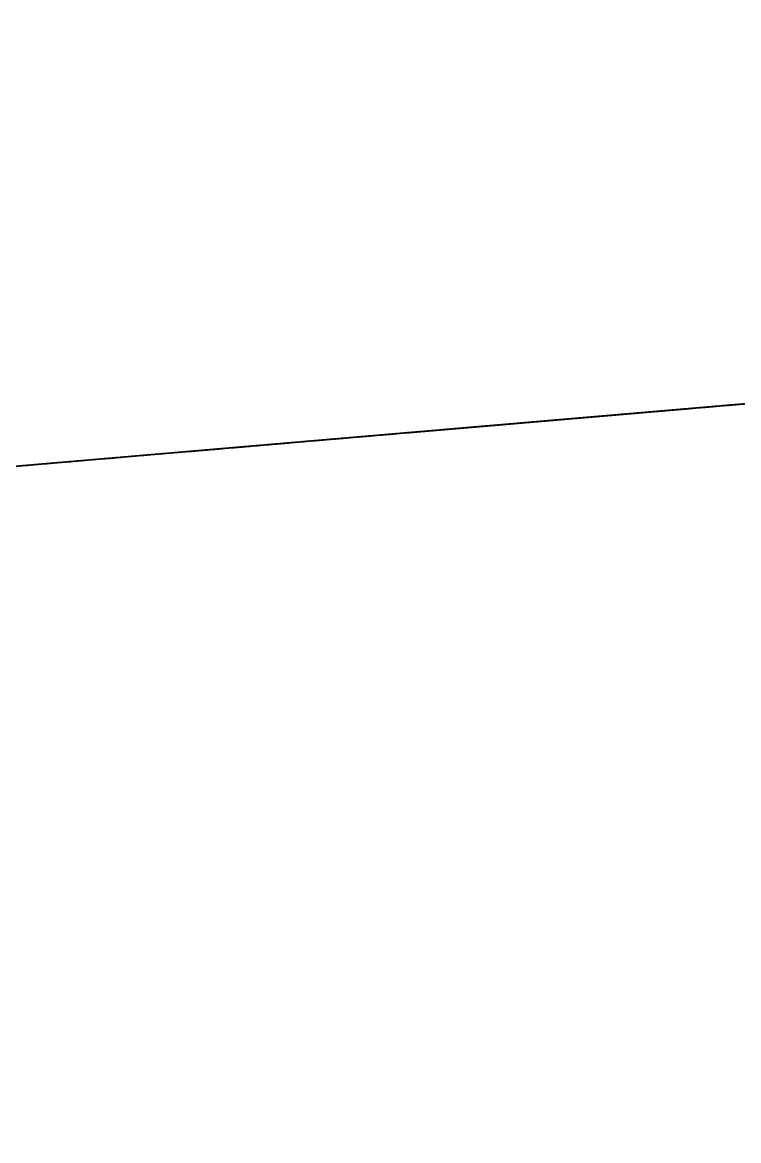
# Model space of a CAD drawing. Header units: millimetres. Extents: x 235072 to 246269, y 20126 to 21085.
# Drawn here: x 239845 to 240278, y 20126 to 20804 of the extents above; entities that cross this region are included whole.
import ezdxf

# ---------------------------------------------------------------- set-up
doc = ezdxf.new("R2010")
doc.units = ezdxf.units.MM
doc.header["$MEASUREMENT"] = 0
doc.linetypes.add('CENTER2', pattern=[1.125, 0.75, -0.125, 0.125, -0.125])
doc.linetypes.add('HIDDEN2', pattern=[0.1875, 0.125, -0.0625])
for name, color, linetype in [('Section 3-150-DS-B4-404', 1, 'Continuous'), ('Section 3-150-SL-B4-093', 14, 'Continuous'), ('Section 3-150-SL-B4-216', 85, 'Continuous'), ('Section 3-300-CEN-D3-231', 70, 'Continuous'), ('Section 3-300-FA-D4-030', 50, 'Continuous'), ('Section 3-50-PES-D1-243', 4, 'Continuous'), ('Section 3-A-FLOR', 192, 'Continuous'), ('Section 3-A-FLOR-HRAL', 11, 'Continuous'), ('Section 3-CENTER', 1, 'CENTER2'), ('Section 3-HIDDEN', 7, 'HIDDEN2'), ('Section 3-PR-STEL-EQIP_DUCTS_CHUTES', 85, 'Continuous'), ('Section 3-RE', 5, 'Continuous'), ('Section 3-S-BEAM', 12, 'Continuous')]:
    doc.layers.add(name, color=color, linetype=linetype)
for name, color, linetype, true_color in [('Section 3-BUND', 7, 'Continuous', 0xe7f0ff), ('Section 3-PR-STEL-EQIP-PUMP_1_SEEPEX_BTVE70-24_100-18', 7, 'Continuous', 0x1111d0), ('Section 3-UCD756', 7, 'Continuous', 0xe7f0ff)]:
    doc.layers.add(name, color=color, linetype=linetype, true_color=true_color)

# ---------------------------------------------------------------- blocks, each defined once
blk = doc.blocks.new('*U33')
at = {"layer": 'Section 3-A-FLOR', "color": 0, "linetype": 'ByBlock', "lineweight": -2}
blk.add_line((242788.61, 20787.19, 21999.89), (235071.94, 20126.5, 21999.88), dxfattribs=at)
blk = doc.blocks.new('*U34')
at = {"layer": 'Section 3-A-FLOR', "color": 0, "linetype": 'ByBlock', "lineweight": -2}
for p, q in [((235071.94, 20126.5, 21999.69), (242782.17, 20786.64, 21999.69)), ((242602.73, 20771.27, 21993.99), (235071.94, 20126.5, 21993.98)), ((235967.56, 20203.18, 21700), (242602.73, 20771.27, 21700))]:
    blk.add_line(p, q, dxfattribs=at)
blk = doc.blocks.new('*U35')
at = {"layer": 'Section 3-S-BEAM', "color": 0, "linetype": 'ByBlock', "lineweight": -2}
for p, q in [((235071.94, 20126.5, 24789), (242979.17, 20803.5, 24789)), ((239180.34, 20478.25, 24986.4), (240424.28, 20584.76, 24986.4)), ((239244.1, 20483.71, 24798.6), (240360.52, 20579.3, 24798.6)), ((239244.1, 20483.71, 24996), (240360.52, 20579.3, 24996))]:
    blk.add_line(p, q, dxfattribs=at)
blk = doc.blocks.new('*U36')
at = {"layer": 'Section 3-A-FLOR-HRAL', "color": 0, "linetype": 'ByBlock', "lineweight": -2}
for p, q in [((239881.51, 20538.29, 25500), (240202.53, 20565.77, 25500)), ((239881.51, 20538.29, 25970), (240189.73, 20564.67, 25970)), ((240187.37, 20564.47, 25985), (239881.51, 20538.29, 25985)), ((239881.51, 20538.29, 26000), (240186.4, 20564.39, 26000)), ((240113.88, 20558.18, 25485), (240060.27, 20553.59, 25485)), ((239999.66, 20548.4, 25485), (239881.51, 20538.29, 25485)), ((239881.51, 20538.29, 25470), (239995.56, 20548.05, 25470)), ((240014.86, 20549.7, 25470), (240027.55, 20550.79, 25470)), ((239855.65, 20536.07, 25056.77), (239855.65, 20536.07, 25459.04)), ((239855.65, 20536.07, 25510.96), (239855.65, 20536.07, 25535.63)), ((239855.65, 20536.07, 25565.75), (239855.65, 20536.07, 25959.04)), ((239870.59, 20537.35, 25056.77), (239870.59, 20537.35, 25459.04)), ((239870.59, 20537.35, 25510.96), (239870.59, 20537.35, 25534.32)), ((239870.59, 20537.35, 25564.43), (239870.59, 20537.35, 25959.04))]:
    blk.add_line(p, q, dxfattribs=at)
at = {"layer": 'Section 3-A-FLOR-HRAL', "color": 0, "linetype": 'ByBlock', "lineweight": -2, "extrusion": (-0.085306, 0.996355, -2.06398e-29)}
blk.add_arc((-240733.17, 25985), 29.98, 30.0226, 90, dxfattribs=at)
at = {"layer": 'Section 3-A-FLOR-HRAL', "color": 0, "linetype": 'ByBlock', "lineweight": -2, "extrusion": (-0.085306, 0.996355, 4.01423e-30)}
blk.add_arc((-240733.17, 25985), 29.98, 90, 149.9774, dxfattribs=at)
at = {"layer": 'Section 3-A-FLOR-HRAL', "color": 0, "linetype": 'ByBlock', "lineweight": -2, "extrusion": (-0.085306, 0.996355, -5.12221e-29)}
blk.add_arc((-240733.17, 25485), 29.98, 120.0226, 149.9774, dxfattribs=at)
at = {"layer": 'Section 3-A-FLOR-HRAL', "color": 0, "linetype": 'ByBlock', "lineweight": -2, "extrusion": (-0.085306, 0.996355, -2.68867e-29)}
for centre in [(-240733.17, 25485), (-240733.17, 25985)]:
    blk.add_arc(centre, 29.98, 210.0226, 239.9774, dxfattribs=at)
at = {"layer": 'Section 3-A-FLOR-HRAL', "color": 0, "linetype": 'ByBlock', "lineweight": -2, "extrusion": (-0.085306, 0.996355, -5.84928e-29)}
blk.add_ellipse((239855.65, 20536.07, 25485), major_axis=(0, 0, 29.98), ratio=0.000067, start_param=0.523993, end_param=2.617599, dxfattribs=at)
at = {"layer": 'Section 3-A-FLOR-HRAL', "color": 0, "linetype": 'ByBlock', "lineweight": -2, "extrusion": (-0.085306, 0.996355, 1.35809e-28)}
blk.add_ellipse((239855.65, 20536.07, 25985), major_axis=(0, 0, 29.98), ratio=0.000067, start_param=0, end_param=2.617599, dxfattribs=at)
blk = doc.blocks.new('*U43')
at = {"layer": 'Section 3-A-FLOR', "color": 0, "linetype": 'ByBlock', "lineweight": -2}
for p, q in [((242792.59, 20787.53, 21700), (235967.56, 20203.18, 21700)), ((242792.59, 20787.53, 21625), (235967.56, 20203.18, 21625))]:
    blk.add_line(p, q, dxfattribs=at)
blk = doc.blocks.new('*U60')
at = {"layer": 'Section 3-CENTER'}
blk.add_line((241631.15, 20688.09, 24123.22), (236978.55, 20289.74, 24123.22), dxfattribs=at)
at = {"layer": 'Section 3-RE', "color": 0, "linetype": 'ByBlock', "lineweight": -2}
for p, q in [((236933.72, 20285.9, 24093.06), (241631.37, 20688.11, 24093.06)), ((236978.55, 20289.74, 24153.38), (241628.42, 20687.85, 24153.38))]:
    blk.add_line(p, q, dxfattribs=at)
blk = doc.blocks.new('*U67')
at = {"layer": 'Section 3-UCD756', "color": 0, "linetype": 'ByBlock', "lineweight": -2}
for p, q in [((241054.64, 20638.73, 27176.24), (237075.2, 20298.01, 27176.24)), ((240922.62, 20627.42, 27114.74), (240140.48, 20560.46, 27114.74)), ((240916.64, 20626.91, 27104.11), (240146.46, 20560.97, 27104.11)), ((240166.73, 20562.71, 28047.66), (240412.64, 20583.76, 28047.66)), ((240350.18, 20578.41, 27564.97), (239979.81, 20546.7, 27193.24)), ((239979.81, 20546.7, 27193.24), (240350.18, 20578.41, 27564.97)), ((240229.35, 20568.07, 26148), (237616.37, 20344.35, 26148)), ((240229.35, 20568.07, 26118), (237616.37, 20344.35, 26118)), ((240229.35, 20568.07, 26108), (237616.37, 20344.35, 26108)), ((240229.35, 20568.07, 26721.56), (237708.3, 20352.22, 26721.56)), ((240229.35, 20568.07, 26745.92), (237767.96, 20357.33, 26745.92)), ((240229.35, 20568.07, 26103), (238668.75, 20434.45, 26103)), ((240229.35, 20568.07, 26715.91), (239979.81, 20546.7, 26715.91)), ((239979.81, 20546.7, 26715.91), (240229.35, 20568.07, 26715.91)), ((240229.35, 20568.07, 26093.02), (240169.65, 20562.96, 26093.02)), ((240228.65, 20568.01, 27073.64), (240217.69, 20567.07, 27073.64)), ((240231.64, 20568.26, 27072.52), (240231.64, 20568.26, 27072.15)), ((240146.46, 20560.97, 27104.11), (240146.46, 20560.97, 26969.71)), ((240166.73, 20562.71, 27426.36), (240212.07, 20566.59, 27426.36)), ((240166.73, 20562.71, 27426.36), (240166.73, 20562.71, 27737.01)), ((240166.73, 20562.71, 27737.01), (240166.73, 20562.71, 28047.66)), ((240169.65, 20562.96, 26103), (240169.65, 20562.96, 26093.02)), ((240203.74, 20565.87, 27072.52), (240203.74, 20565.87, 27072.15)), ((237075.2, 20298.01, 27283), (240069.24, 20554.36, 27283)), ((240066.45, 20554.12, 27280.2), (237075.2, 20298.01, 27280.2)), ((240066.27, 20554.1, 27921.55), (240124.85, 20559.12, 28023.39)), ((240066.27, 20554.1, 27552.47), (240124.85, 20559.12, 27450.63)), ((240066.27, 20554.1, 27552.47), (240066.27, 20554.1, 27737.01)), ((240066.27, 20554.1, 27737.01), (240066.27, 20554.1, 27921.55)), ((240124.85, 20559.12, 27450.63), (240124.85, 20559.12, 27737.01)), ((240124.85, 20559.12, 27737.01), (240124.85, 20559.12, 28023.39)), ((240135.5, 20560.03, 27110.1), (240135.5, 20560.03, 26969.71)), ((239979.81, 20546.7, 27193.24), (239988.47, 20547.44, 27191)), ((239988.47, 20547.44, 27191), (239979.81, 20546.7, 27193.24)), ((239982.95, 20546.97, 27196.4), (237075.2, 20298.01, 27196.4)), ((239981.55, 20546.85, 27194.99), (237075.2, 20298.01, 27194.99)), ((239979.81, 20546.7, 26715.91), (239979.81, 20546.7, 26716.92)), ((239979.81, 20546.7, 27191), (239979.81, 20546.7, 27193.24)), ((239979.81, 20546.7, 27193.24), (239979.81, 20546.7, 27191)), ((239979.81, 20546.7, 26716.92), (239979.81, 20546.7, 26715.91))]:
    blk.add_line(p, q, dxfattribs=at)
at = {"layer": 'Section 3-UCD756', "color": 0, "linetype": 'ByBlock', "lineweight": -2, "extrusion": (-0.085306, 0.996355, 5.48594e-30)}
blk.add_arc((-241045.4, 27474.89), 48.54, 270, 329.99992, dxfattribs=at)
at = {"layer": 'Section 3-UCD756', "color": 0, "linetype": 'ByBlock', "lineweight": -2, "extrusion": (-0.085306, 0.996355, 2.75032e-30)}
blk.add_arc((-241045.4, 27999.12), 48.54, 30.00008, 90, dxfattribs=at)
at = {"layer": 'Section 3-UCD756', "color": 0, "linetype": 'ByBlock', "lineweight": -2, "extrusion": (0.085306, -0.996355, -1.02149e-17)}
blk.add_ellipse((240217.69, 20567.07, 27072.52), major_axis=(13.95, 1.19), ratio=0.927184, dxfattribs=at)
blk.add_ellipse((240217.69, 20567.07, 27072.52), major_axis=(13.95, 1.19), ratio=0.927184, dxfattribs=at)
at = {"layer": 'Section 3-UCD756', "color": 0, "linetype": 'ByBlock', "lineweight": -2, "extrusion": (0.085306, -0.996355, 7.74886e-17)}
blk.add_ellipse((240217.69, 20567.07, 27073.64), major_axis=(10.96, 0.94), ratio=0.927184, dxfattribs=at)
at = {"layer": 'Section 3-UCD756', "color": 0, "linetype": 'ByBlock', "lineweight": -2, "extrusion": (0.085306, -0.996355, -1.99027e-17)}
blk.add_ellipse((240217.69, 20567.07, 27073.64), major_axis=(10.96, 0.94), ratio=0.927184, dxfattribs=at)
at = {"layer": 'Section 3-UCD756', "color": 0, "linetype": 'ByBlock', "lineweight": -2, "extrusion": (0.085306, -0.996355, -4.38437e-17)}
blk.add_ellipse((240217.69, 20567.07, 27072.14), major_axis=(13.95, 1.19, 0), ratio=0.927184, start_param=0.224696, end_param=0.225354, dxfattribs=at)
at = {"layer": 'Section 3-UCD756', "color": 0, "linetype": 'ByBlock', "lineweight": -2, "extrusion": (0.085306, -0.996355, -2.54411e-17)}
blk.add_ellipse((240217.69, 20567.07, 27072.14), major_axis=(13.95, 1.19), ratio=0.927184, start_param=3.36563, end_param=3.366289, dxfattribs=at)
at = {"layer": 'Section 3-UCD756', "color": 0, "linetype": 'ByBlock', "lineweight": -2}
blk.add_open_spline([(240140.48, 20560.46, 27114.74), (240139.82, 20560.4, 27114.74), (240139.16, 20560.35, 27114.61), (240137.96, 20560.24, 27114.14), (240137.42, 20560.2, 27113.8), (240136.46, 20560.11, 27112.92), (240136.12, 20560.08, 27112.4), (240135.63, 20560.04, 27111.33), (240135.5, 20560.03, 27110.72), (240135.5, 20560.03, 27110.1)], degree=3, knots=[-0.709124, -0.709124, -0.709124, -0.709124, -0.5407494, -0.5407494, -0.3767945, -0.3767945, -0.1993613, -0.1993613, 0, 0, 0, 0], dxfattribs=at)
blk = doc.blocks.new('*U93')
at = {"layer": 'Section 3-CENTER'}
blk.add_line((241924.06, 20713.17, 24235.74), (236932.65, 20285.81, 24235.74), dxfattribs=at)
at = {"layer": 'Section 3-RE', "color": 0, "linetype": 'ByBlock', "lineweight": -2}
for p, q in [((236932.65, 20285.81, 24265.9), (242962.02, 20802.03, 24265.9)), ((236932.65, 20285.81, 24205.58), (241957.79, 20716.05, 24205.58))]:
    blk.add_line(p, q, dxfattribs=at)
blk = doc.blocks.new('*U97')
at = {"layer": 'Section 3-150-SL-B4-216', "color": 0, "linetype": 'ByBlock', "lineweight": -2}
for p, q in [((241929.07, 20713.59, 24346.87), (237026.38, 20293.83, 24346.87)), ((241631.15, 20688.09, 24178.59), (237026.38, 20293.83, 24178.59))]:
    blk.add_line(p, q, dxfattribs=at)
at = {"layer": 'Section 3-HIDDEN'}
blk.add_line((237026.38, 20293.83, 24262.73), (242302.7, 20745.58, 24262.73), dxfattribs=at)
blk = doc.blocks.new('*U98')
at = {"layer": 'Section 3-50-PES-D1-243', "color": 0, "linetype": 'ByBlock', "lineweight": -2}
for p, q in [((237204.13, 20309.05, 25056.77), (242670.57, 20777.08, 25056.77)), ((237204.13, 20309.05, 24996.45), (242670.57, 20777.08, 24996.45))]:
    blk.add_line(p, q, dxfattribs=at)
blk = doc.blocks.new('*U105')
at = {"layer": 'Section 3-BUND', "color": 0, "linetype": 'ByBlock', "lineweight": -2}
for p, q in [((238970.94, 20460.32, 22247.94), (240934.14, 20628.41, 22247.94)), ((240934.14, 20628.41, 22097.94), (238970.94, 20460.32, 22097.94))]:
    blk.add_line(p, q, dxfattribs=at)
blk = doc.blocks.new('*U106')
at = {"layer": 'Section 3-BUND', "color": 0, "linetype": 'ByBlock', "lineweight": -2}
for p, q in [((238970.94, 20460.32, 22247.94), (240934.14, 20628.41, 22247.94)), ((240934.14, 20628.41, 22097.94), (238970.94, 20460.32, 22097.94))]:
    blk.add_line(p, q, dxfattribs=at)
blk = doc.blocks.new('*U114')
at = {"layer": 'Section 3-300-FA-D4-030', "color": 0, "linetype": 'ByBlock', "lineweight": -2}
for p, q in [((240161.33, 20562.24, 26750.63), (237810.44, 20360.96, 26750.63)), ((240161.33, 20562.24, 26969.71), (237810.44, 20360.96, 26969.71)), ((240161.33, 20562.24, 26969.71), (240161.33, 20562.24, 26750.63))]:
    blk.add_line(p, q, dxfattribs=at)
at = {"layer": 'Section 3-CENTER'}
blk.add_line((237810.44, 20360.96, 26860.17), (240161.33, 20562.24, 26860.17), dxfattribs=at)
blk = doc.blocks.new('*U127')
at = {"layer": 'Section 3-PR-STEL-EQIP_DUCTS_CHUTES', "color": 0, "linetype": 'ByBlock', "lineweight": -2}
for p, q in [((240686.7, 20607.23, 25313.02), (240170.65, 20563.04, 25313.02)), ((240170.65, 20563.04, 25321.02), (240678.73, 20606.54, 25321.02)), ((240168.56, 20562.86, 25423.89), (240571.54, 20597.36, 25388.5)), ((240523.31, 20593.24, 25477.01), (239452.91, 20501.59, 25571)), ((240490.43, 20590.42, 25510.01), (239455.52, 20501.81, 25600.88)), ((240174.8, 20563.4, 25495.51), (240536.52, 20594.37, 25463.75)), ((240231.64, 20568.26, 25900.02), (240170.65, 20563.04, 25900.02)), ((240170.65, 20563.04, 25913.02), (240230.48, 20568.16, 25913.02)), ((240202.53, 20565.77, 25854.81), (240238.95, 20568.89, 25854.81)), ((240133.35, 20559.85, 25426.17), (240144.27, 20560.78, 25425.22)), ((240139.73, 20560.39, 25499.39), (240150.65, 20561.33, 25498.44)), ((240144.27, 20560.78, 25425.22), (240150.65, 20561.33, 25498.44)), ((240144.28, 20560.78, 25425.32), (240168.42, 20562.85, 25422.34)), ((240150.64, 20561.33, 25498.33), (240174.94, 20563.41, 25497.06)), ((240168.42, 20562.85, 25422.34), (240174.94, 20563.41, 25497.06)), ((240170.65, 20563.04, 25313.02), (240170.65, 20563.04, 25321.02)), ((240170.65, 20563.04, 25900.02), (240170.65, 20563.04, 25913.02)), ((240202.53, 20565.77, 25505.17), (240202.53, 20565.77, 25493.08)), ((240202.53, 20565.77, 25420.9), (240202.53, 20565.77, 25321.02)), ((240202.53, 20565.77, 25854.81), (240202.53, 20565.77, 25535.29)), ((240202.53, 20565.77, 25900.02), (240202.53, 20565.77, 25854.81)), ((240059.87, 20553.56, 25457.47), (240065.82, 20554.07, 25456.95)), ((240067.91, 20554.24, 25480.86), (240061.95, 20553.73, 25481.38)), ((240065.71, 20554.06, 25455.62), (240080.6, 20555.33, 25454.31)), ((240065.71, 20554.06, 25455.62), (240068.02, 20554.25, 25482.13)), ((240068.02, 20554.25, 25482.13), (240082.91, 20555.53, 25480.82)), ((240080.6, 20555.33, 25454.31), (240082.91, 20555.53, 25480.82)), ((240080.71, 20555.34, 25455.59), (240083.68, 20555.6, 25455.33)), ((240082.8, 20555.52, 25479.55), (240085.77, 20555.77, 25479.29)), ((240083.68, 20555.6, 25455.33), (240085.77, 20555.77, 25479.29)), ((240083.68, 20555.6, 25455.33), (240084.59, 20555.67, 25453.38)), ((240084.59, 20555.67, 25453.38), (240090.4, 20556.17, 25452.87)), ((240084.59, 20555.67, 25453.38), (240087, 20555.88, 25481.04)), ((240085.77, 20555.77, 25479.29), (240087, 20555.88, 25481.04)), ((240087, 20555.88, 25481.04), (240092.81, 20556.38, 25480.53)), ((240090.4, 20556.17, 25452.87), (240092.81, 20556.38, 25480.53)), ((240091.63, 20556.28, 25454.63), (240090.4, 20556.17, 25452.87)), ((240091.63, 20556.28, 25454.63), (240093.71, 20556.45, 25478.59)), ((240091.97, 20556.31, 25458.61), (240095.24, 20556.58, 25458.33)), ((240093.71, 20556.45, 25478.59), (240092.81, 20556.38, 25480.53)), ((240093.37, 20556.42, 25474.61), (240096.63, 20556.7, 25474.32)), ((240095.24, 20556.58, 25458.33), (240096.63, 20556.7, 25474.32)), ((240096.11, 20556.66, 25459.06), (240095.24, 20556.58, 25458.33)), ((240096.11, 20556.66, 25459.06), (240098, 20556.82, 25458.9)), ((240096.11, 20556.66, 25459.06), (240097.37, 20556.77, 25473.44)), ((240097.37, 20556.77, 25473.44), (240096.63, 20556.7, 25474.32)), ((240097.37, 20556.77, 25473.44), (240099.25, 20556.93, 25473.27)), ((240098, 20556.82, 25458.9), (240099.25, 20556.93, 25473.27)), ((240099.38, 20556.94, 25456.36), (240101.05, 20557.08, 25475.53)), ((240099.38, 20556.94, 25456.36), (240100.04, 20557, 25455.9)), ((240100.04, 20557, 25455.9), (240111.25, 20557.96, 25454.91)), ((240100.04, 20557, 25455.9), (240101.78, 20557.14, 25475.87)), ((240101.05, 20557.08, 25475.53), (240101.78, 20557.14, 25475.87)), ((240101.78, 20557.14, 25475.87), (240112.99, 20558.11, 25474.89)), ((240110.23, 20557.87, 25443.21), (240130.02, 20559.56, 25440.77)), ((240110.23, 20557.87, 25443.21), (240114.02, 20558.19, 25486.64)), ((240114.02, 20558.19, 25486.64), (240133.93, 20559.9, 25485.6)), ((240130.02, 20559.56, 25440.77), (240134.59, 20559.95, 25440.37)), ((240130.02, 20559.56, 25440.77), (240133.93, 20559.9, 25485.6)), ((240133.35, 20559.85, 25426.17), (240139.73, 20560.39, 25499.39)), ((240133.93, 20559.9, 25485.6), (240138.5, 20560.29, 25485.2)), ((240009.65, 20549.26, 25457.87), (240057.14, 20553.32, 25453.7)), ((240059.99, 20553.57, 25485.61), (240012.43, 20549.49, 25489.74)), ((240057.14, 20553.32, 25453.7), (240059.87, 20553.56, 25457.47)), ((240061.95, 20553.73, 25481.38), (240059.99, 20553.57, 25485.61))]:
    blk.add_line(p, q, dxfattribs=at)
at = {"layer": 'Section 3-PR-STEL-EQIP_DUCTS_CHUTES', "color": 0, "linetype": 'ByBlock', "lineweight": -2, "extrusion": (-0.085306, 0.996355, -5.47025e-31)}
blk.add_circle((-240899.34, 25472.91), 7, dxfattribs=at)
at = {"layer": 'Section 3-PR-STEL-EQIP_DUCTS_CHUTES', "color": 0, "linetype": 'ByBlock', "lineweight": -2, "extrusion": (-0.085306, 0.996355, -8.06512e-29)}
blk.add_arc((-240976.27, 25457.3), 1.6, 95, 185, dxfattribs=at)
at = {"layer": 'Section 3-PR-STEL-EQIP_DUCTS_CHUTES', "color": 0, "linetype": 'ByBlock', "lineweight": -2, "extrusion": (-0.085306, 0.996355, 1.53599e-28)}
blk.add_arc((-240977.81, 25474.87), 1.6, 185, 275, dxfattribs=at)
at = {"layer": 'Section 3-PR-STEL-EQIP_DUCTS_CHUTES', "color": 0, "linetype": 'ByBlock', "lineweight": -2, "extrusion": (0.085306, -0.996355, 0)}
blk.add_arc((240889.15, 25473.8), 16, 85.04666, 264.95334, dxfattribs=at)
blk = doc.blocks.new('*U128')
at = {"layer": 'Section 3-PR-STEL-EQIP-PUMP_1_SEEPEX_BTVE70-24_100-18', "color": 0, "linetype": 'ByBlock', "lineweight": -2}
for p, q in [((240414.15, 20583.89, 22396.89), (239906.21, 20540.4, 22396.89)), ((240409.14, 20583.46, 22960.77), (239911.17, 20540.82, 22960.77)), ((239911.17, 20540.82, 22948.75), (240409.14, 20583.46, 22948.75)), ((240402.17, 20582.86, 22446.97), (239918.19, 20541.43, 22446.97)), ((240402.17, 20582.86, 22454.98), (239918.19, 20541.43, 22454.98)), ((239945.63, 20543.78, 22426.94), (240374.73, 20580.51, 22426.94)), ((240345.79, 20578.04, 22463), (240186.69, 20564.42, 22463)), ((240200.06, 20565.56, 22465), (240354.77, 20578.81, 22465)), ((240349.78, 20578.38, 22493.54), (240275.7, 20572.04, 22493.54)), ((240231.99, 20568.29, 22465), (240230.03, 20568.13, 22463)), ((239965.59, 20545.48, 22465), (240120.54, 20558.75, 22465)), ((240133.91, 20559.9, 22463), (239974.57, 20546.25, 22463)), ((240090.33, 20556.16, 22463), (240088.37, 20556, 22465)), ((239906.21, 20540.4, 22434.95), (239906.21, 20540.4, 22325.8)), ((239911.17, 20540.82, 22960.77), (239911.17, 20540.82, 22948.75)), ((239928.17, 20542.28, 22680.33), (239936.26, 20542.97, 22680.33)), ((239930.63, 20542.49, 22948.75), (239951.45, 20544.27, 22769.27)), ((239933.16, 20542.71, 22675.32), (239936.45, 20542.99, 22675.32)), ((239936.18, 20542.97, 22685.34), (239933.16, 20542.71, 22685.34)), ((239935.65, 20542.92, 22948.75), (239955.37, 20544.61, 22778.75)), ((239936.26, 20542.97, 22692.55), (239936.26, 20542.97, 22692.4)), ((239936.3, 20542.98, 22693.8), (239936.29, 20542.98, 22693.7)), ((239956.61, 20544.72, 22463), (239945.63, 20543.78, 22463)), ((239945.63, 20543.78, 22454.98), (239945.63, 20543.78, 22463)), ((239945.63, 20543.78, 22485.03), (239945.63, 20543.78, 22463)), ((239945.63, 20543.78, 22819.41), (239945.63, 20543.78, 22752.28)), ((239945.63, 20543.78, 22621.73), (239945.63, 20543.78, 22485.03)), ((239945.63, 20543.78, 22426.94), (239945.63, 20543.78, 22446.97)), ((239956.29, 20544.69, 22690.34), (239956.29, 20544.69, 22690.24)), ((239956.61, 20544.72, 22463), (239965.59, 20545.48, 22463)), ((239956.61, 20544.72, 22454.98), (239956.61, 20544.72, 22463)), ((239960.43, 20545.04, 22690.13), (239960.42, 20545.04, 22689.68)), ((239964.01, 20545.35, 22686.48), (239964, 20545.35, 22686.15)), ((239964.07, 20545.35, 22688.96), (239964.07, 20545.35, 22688.82)), ((239965.59, 20545.48, 22463), (239974.57, 20546.25, 22463)), ((239965.59, 20545.48, 22454.98), (239965.59, 20545.48, 22463)), ((239966.49, 20545.56, 22686.08), (239966.48, 20545.56, 22685.75)), ((239974.57, 20546.25, 22454.98), (239974.57, 20546.25, 22463)), ((239886.26, 20538.69, 22313.78), (239848.34, 20535.45, 22313.78)), ((239886.26, 20538.69, 22305.77), (239848.34, 20535.45, 22305.77)), ((239848.34, 20535.45, 22313.78), (239848.34, 20535.45, 22305.77)), ((239848.34, 20535.45, 22313.78), (239848.34, 20535.45, 22305.77)), ((239898.23, 20539.72, 22434.95), (239898.23, 20539.72, 22325.8)), ((239898.23, 20539.72, 22434.95), (239898.23, 20539.72, 22325.8))]:
    blk.add_line(p, q, dxfattribs=at)
at = {"layer": 'Section 3-PR-STEL-EQIP-PUMP_1_SEEPEX_BTVE70-24_100-18', "color": 0, "linetype": 'ByBlock', "lineweight": -2, "extrusion": (-0.085306, 0.996355, 5.38252e-31)}
for start, end in [(180, 360), (0, 180)]:
    blk.add_arc((-240874.17, 22515.68), 10.02, start, end, dxfattribs=at)
at = {"layer": 'Section 3-PR-STEL-EQIP-PUMP_1_SEEPEX_BTVE70-24_100-18', "color": 0, "linetype": 'ByBlock', "lineweight": -2, "extrusion": (-0.085306, 0.996355, -7.68482e-31)}
blk.add_arc((-240763.9, 22325.8), 20.03, 180, 270, dxfattribs=at)
at = {"layer": 'Section 3-PR-STEL-EQIP-PUMP_1_SEEPEX_BTVE70-24_100-18', "color": 0, "linetype": 'ByBlock', "lineweight": -2, "extrusion": (-0.085306, 0.996355, -5.6148e-31)}
blk.add_arc((-240795.95, 22434.95), 20.03, 0, 90, dxfattribs=at)
at = {"layer": 'Section 3-PR-STEL-EQIP-PUMP_1_SEEPEX_BTVE70-24_100-18', "color": 0, "linetype": 'ByBlock', "lineweight": -2, "extrusion": (0.085306, -0.996355, 0)}
for centre, radius, start, end in [((240795.95, 22434.95), 12.02, 90, 180), ((240843.52, 22485.03), 20.03, 180, 270), ((240763.9, 22325.8), 12.02, 270, 0)]:
    blk.add_arc(centre, radius, start, end, dxfattribs=at)
at = {"layer": 'Section 3-PR-STEL-EQIP-PUMP_1_SEEPEX_BTVE70-24_100-18', "color": 0, "linetype": 'ByBlock', "lineweight": -2, "extrusion": (-0.085306, 0.996355, -2.70033e-28)}
blk.add_arc((-240810.97, 22680.33), 5.01, 0, 90, dxfattribs=at)
at = {"layer": 'Section 3-PR-STEL-EQIP-PUMP_1_SEEPEX_BTVE70-24_100-18', "color": 0, "linetype": 'ByBlock', "lineweight": -2, "extrusion": (-0.085306, 0.996355, -2.13628e-28)}
blk.add_arc((-240810.97, 22680.33), 5.01, 270, 0, dxfattribs=at)
at = {"layer": 'Section 3-PR-STEL-EQIP-PUMP_1_SEEPEX_BTVE70-24_100-18', "color": 0, "linetype": 'ByBlock', "lineweight": -2, "extrusion": (-0.085306, 0.996355, -8.75859e-31)}
for start, end in [(180, 0), (0, 180)]:
    blk.add_arc((-240853.54, 22545.12), 6.78, start, end, dxfattribs=at)
at = {"layer": 'Section 3-PR-STEL-EQIP-PUMP_1_SEEPEX_BTVE70-24_100-18', "color": 0, "linetype": 'ByBlock', "lineweight": -2, "extrusion": (-0.085306, 0.996355, -2.1684e-19)}
for centre, major_axis, start_param, end_param in [((240160.3, 20562.16, 22686.37), (-224.08, -19.18, 4.46), -0.019816, 6.263369), ((240160.32, 20562.16, 22687.66), (-224.07, -19.18, 4.46), 0.003898, 3.137694), ((240160.2, 20562.15, 22681.19), (-196.22, -16.8, 3.9), 0.007016, 3.134576)]:
    blk.add_ellipse(centre, major_axis=major_axis, ratio=0.999982, start_param=start_param, end_param=end_param, dxfattribs=at)
at = {"layer": 'Section 3-PR-STEL-EQIP-PUMP_1_SEEPEX_BTVE70-24_100-18', "color": 0, "linetype": 'ByBlock', "lineweight": -2, "extrusion": (-0.085306, 0.996355, 1.30104e-18)}
blk.add_ellipse((240160.3, 20562.16, 22686.52), major_axis=(-224.07, -19.18, 4.46), ratio=0.999982, start_param=0.007016, end_param=3.134576, dxfattribs=at)
at = {"layer": 'Section 3-PR-STEL-EQIP-PUMP_1_SEEPEX_BTVE70-24_100-18', "color": 0, "linetype": 'ByBlock', "lineweight": -2, "extrusion": (-0.085306, 0.996355, -8.67362e-19)}
for centre, major_axis, start_param, end_param in [((240160.33, 20562.16, 22687.77), (-224.07, -19.18, 4.46), 0.007016, 3.134576), ((240160.26, 20562.15, 22684.3), (-199.87, -17.11, 3.98), -0.019816, 6.263369), ((240160.24, 20562.15, 22683.53), (-196.2, -16.8, 3.9), 0.001076, 3.134576)]:
    blk.add_ellipse(centre, major_axis=major_axis, ratio=0.999982, start_param=start_param, end_param=end_param, dxfattribs=at)
at = {"layer": 'Section 3-PR-STEL-EQIP-PUMP_1_SEEPEX_BTVE70-24_100-18', "color": 0, "linetype": 'ByBlock', "lineweight": -2, "extrusion": (-0.085306, 0.996355, -6.50521e-19)}
blk.add_ellipse((240160.27, 20562.15, 22684.75), major_axis=(-204.01, -17.47, 4.06), ratio=0.999982, start_param=-0.019816, end_param=6.263369, dxfattribs=at)
at = {"layer": 'Section 3-PR-STEL-EQIP-PUMP_1_SEEPEX_BTVE70-24_100-18', "color": 0, "linetype": 'ByBlock', "lineweight": -2, "extrusion": (-0.085306, 0.996355, 6.50521e-19)}
for centre, major_axis, start_param, end_param in [((240160.27, 20562.15, 22684.84), (-204.01, -17.47, 4.06), 0.007016, 3.134576), ((240160.18, 20562.14, 22680.33), (-160.37, -13.73, 3.19), -0.019816, 6.263369)]:
    blk.add_ellipse(centre, major_axis=major_axis, ratio=0.999982, start_param=start_param, end_param=end_param, dxfattribs=at)
at = {"layer": 'Section 3-PR-STEL-EQIP-PUMP_1_SEEPEX_BTVE70-24_100-18', "color": 0, "linetype": 'ByBlock', "lineweight": -2, "extrusion": (-0.085306, 0.996355, 0)}
blk.add_ellipse((240160.27, 20562.15, 22684.75), major_axis=(-199.87, -17.11, 3.98), ratio=0.999982, start_param=0.007016, end_param=3.134576, dxfattribs=at)
at = {"layer": 'Section 3-PR-STEL-EQIP-PUMP_1_SEEPEX_BTVE70-24_100-18', "color": 0, "linetype": 'ByBlock', "lineweight": -2, "extrusion": (-0.085306, 0.996355, 4.33681e-19)}
for major_axis, start_param, end_param in [((-196.22, -16.8, 3.9), -0.019816, 6.263369), ((-193.73, -16.59, 3.85), 0.007016, 3.134576)]:
    blk.add_ellipse((240160.19, 20562.15, 22680.86), major_axis=major_axis, ratio=0.999982, start_param=start_param, end_param=end_param, dxfattribs=at)
at = {"layer": 'Section 3-PR-STEL-EQIP-PUMP_1_SEEPEX_BTVE70-24_100-18', "color": 0, "linetype": 'ByBlock', "lineweight": -2, "extrusion": (-0.085306, 0.996355, 2.1684e-19)}
for centre, major_axis, start_param, end_param in [((240160.25, 20562.15, 22683.68), (-196.2, -16.8, 3.9), 0.007016, 3.134576), ((240160.18, 20562.15, 22680.53), (-193.74, -16.59, 3.85), -0.019816, 6.263369)]:
    blk.add_ellipse(centre, major_axis=major_axis, ratio=0.999982, start_param=start_param, end_param=end_param, dxfattribs=at)
at = {"layer": 'Section 3-PR-STEL-EQIP-PUMP_1_SEEPEX_BTVE70-24_100-18', "color": 0, "linetype": 'ByBlock', "lineweight": -2, "extrusion": (-0.085306, 0.996355, -1.0842e-18)}
blk.add_ellipse((240160.24, 20562.15, 22683.53), major_axis=(-193.98, -16.61, 3.86), ratio=0.999982, start_param=1.293045, end_param=1.848548, dxfattribs=at)
blk = doc.blocks.new('*U129')
at = {"layer": 'Section 3-PR-STEL-EQIP_DUCTS_CHUTES', "color": 0, "linetype": 'ByBlock', "lineweight": -2}
for p, q in [((239911.17, 20540.82, 22960.77), (240409.14, 20583.46, 22960.77)), ((239911.17, 20540.82, 22972.77), (240409.14, 20583.46, 22972.77)), ((240354.34, 20578.77, 23122.77), (239965.97, 20545.52, 23122.77)), ((239911.17, 20540.82, 22960.77), (239911.17, 20540.82, 22972.77)), ((239965.97, 20545.52, 22972.77), (239965.97, 20545.52, 23122.77))]:
    blk.add_line(p, q, dxfattribs=at)
blk = doc.blocks.new('*U130')
at = {"layer": 'Section 3-150-DS-B4-404', "color": 0, "linetype": 'ByBlock', "lineweight": -2}
for p, q in [((240146.21, 20560.95, 24996.45), (240146.21, 20560.95, 24996)), ((240099.38, 20556.94, 24996), (240099.38, 20556.94, 24996.45)), ((240121.3, 20558.82, 24996.45), (240121.3, 20558.82, 24996)), ((240124.29, 20559.07, 24996), (240124.29, 20559.07, 24996.45)), ((240003.73, 20548.75, 24996), (240003.73, 20548.75, 24996.45)), ((239945.94, 20543.8, 24996.45), (239945.94, 20543.8, 24996)), ((239965.87, 20545.51, 24996), (239965.87, 20545.51, 24996.45)), ((239968.47, 20545.73, 24996.45), (239968.56, 20545.74, 24996))]:
    blk.add_line(p, q, dxfattribs=at)
at = {"layer": 'Section 3-HIDDEN'}
for p, q in [((240146.21, 20560.95, 24847.54), (240551.72, 20595.67, 24847.54)), ((240146.21, 20560.95, 25021.54), (240551.72, 20595.67, 25021.54)), ((239955.9, 20544.66, 24944.54), (240384.33, 20581.34, 24944.54)), ((239955.9, 20544.66, 24924.54), (240384.33, 20581.34, 24924.54)), ((240124.29, 20559.07, 24830.14), (240146.21, 20560.95, 24830.14)), ((240124.29, 20559.07, 25038.94), (240146.21, 20560.95, 25038.94)), ((240146.21, 20560.95, 25038.94), (240146.21, 20560.95, 24996.45)), ((240146.21, 20560.95, 24996), (240146.21, 20560.95, 24830.14)), ((240003.73, 20548.75, 25021.54), (240099.38, 20556.94, 25021.54)), ((240003.73, 20548.75, 24847.54), (240099.38, 20556.94, 24847.54)), ((240099.38, 20556.94, 24830.14), (240121.3, 20558.82, 24830.14)), ((240099.38, 20556.94, 25038.94), (240121.3, 20558.82, 25038.94)), ((240099.38, 20556.94, 24830.14), (240099.38, 20556.94, 24996)), ((240099.38, 20556.94, 24996.45), (240099.38, 20556.94, 25038.94)), ((240121.3, 20558.82, 25021.54), (240124.29, 20559.07, 25021.54)), ((240121.3, 20558.82, 24847.54), (240124.29, 20559.07, 24847.54)), ((240121.3, 20558.82, 25038.94), (240121.3, 20558.82, 24996.45)), ((240121.3, 20558.82, 24996), (240121.3, 20558.82, 24830.14)), ((240124.29, 20559.07, 24830.14), (240124.29, 20559.07, 24996)), ((240124.29, 20559.07, 24996.45), (240124.29, 20559.07, 25038.94)), ((240003.73, 20548.75, 24931.54), (239993.76, 20547.9, 24931.54)), ((240003.73, 20548.75, 24937.54), (239993.76, 20547.9, 24937.54)), ((239993.76, 20547.9, 24937.54), (239993.76, 20547.9, 24934.54)), ((239993.76, 20547.9, 24934.54), (239993.76, 20547.9, 24931.54)), ((240003.73, 20548.75, 24847.54), (240003.73, 20548.75, 24934.54)), ((240003.73, 20548.75, 24934.54), (240003.73, 20548.75, 24996)), ((240003.73, 20548.75, 24996.45), (240003.73, 20548.75, 25021.54)), ((239945.94, 20543.8, 24996), (239945.94, 20543.8, 24834.54)), ((239945.94, 20543.8, 25034.54), (239945.94, 20543.8, 24996.45)), ((239950.92, 20544.23, 25034.54), (239970.85, 20545.93, 24934.54)), ((239950.92, 20544.23, 24834.54), (239970.85, 20545.93, 24934.54)), ((239950.92, 20544.23, 25034.54), (239955.9, 20544.66, 25034.54)), ((239950.92, 20544.23, 24834.54), (239955.9, 20544.66, 24834.54)), ((239955.9, 20544.66, 24939.54), (239975.83, 20546.36, 24939.54)), ((239955.9, 20544.66, 24929.54), (239975.83, 20546.36, 24929.54)), ((239955.9, 20544.66, 25034.54), (239960.88, 20545.08, 25034.54)), ((239955.9, 20544.66, 24834.54), (239960.88, 20545.08, 24834.54)), ((239955.9, 20544.66, 24944.54), (239955.9, 20544.66, 24934.54)), ((239955.9, 20544.66, 24934.54), (239955.9, 20544.66, 24924.54)), ((239960.88, 20545.08, 24834.54), (239980.81, 20546.79, 24934.54)), ((239960.88, 20545.08, 25034.54), (239968.47, 20545.73, 24996.45)), ((239965.87, 20545.51, 24996.45), (239965.87, 20545.51, 25034.54)), ((239965.87, 20545.51, 24834.54), (239965.87, 20545.51, 24996)), ((239968.56, 20545.74, 24996), (239980.81, 20546.79, 24934.54)), ((239970.85, 20545.93, 24934.54), (239975.83, 20546.36, 24934.54)), ((239975.83, 20546.36, 24934.54), (239970.85, 20545.93, 24934.54)), ((239975.83, 20546.36, 24934.54), (239980.81, 20546.79, 24934.54)), ((239980.81, 20546.79, 24934.54), (239975.83, 20546.36, 24934.54))]:
    blk.add_line(p, q, dxfattribs=at)
at = {"layer": 'Section 3-HIDDEN', "extrusion": (-0.085306, 0.996355, -7.01902e-33)}
for centre in [(-240833.8, 24934.54), (-240853.8, 24934.54)]:
    blk.add_circle(centre, 5, dxfattribs=at)
at = {"layer": 'Section 3-HIDDEN', "extrusion": (0.085306, -0.996355, 0)}
blk.add_circle((240853.8, 24934.54), 5, dxfattribs=at)
at = {"layer": 'Section 3-HIDDEN', "extrusion": (-0.085306, 0.996355, -7.37557e-50)}
for centre, start, end in [((-240833.8, 25034.54), 0, 180), ((-240833.8, 25034.54), 180, 0), ((-240833.8, 24834.54), 180, 0), ((-240833.8, 24834.54), 0, 180)]:
    blk.add_arc(centre, 10, start, end, dxfattribs=at)
blk = doc.blocks.new('*U131')
at = {"layer": 'Section 3-PR-STEL-EQIP_DUCTS_CHUTES', "color": 0, "linetype": 'ByBlock', "lineweight": -2}
for p, q in [((240663.84, 20605.27, 25101.02), (240204.52, 20565.94, 25101.02)), ((240354.34, 20578.77, 23122.77), (239965.97, 20545.52, 23122.77)), ((240166.9, 20562.72, 24789), (240132.34, 20559.76, 24502.44)), ((240204.52, 20565.94, 25101.02), (240199.19, 20565.48, 25056.77)), ((240082.97, 20555.53, 24093.06), (239965.97, 20545.52, 23122.77)), ((240093.29, 20556.42, 24178.59), (240090.25, 20556.16, 24153.38))]:
    blk.add_line(p, q, dxfattribs=at)
blk = doc.blocks.new('*U132')
at = {"layer": 'Section 3-HIDDEN', "extrusion": (0.085306, -0.996355, 0)}
for radius in [140, 92]:
    blk.add_circle((241039.51, 22680.33), radius, dxfattribs=at)
at = {"layer": 'Section 3-HIDDEN', "extrusion": (-0.085306, 0.996355, 1.09323e-29)}
blk.add_circle((-241039.51, 22680.33), 84.15, dxfattribs=at)
blk = doc.blocks.new('*U134')
at = {"layer": 'Section 3-HIDDEN'}
for p, q in [((240374.73, 20580.51, 22764.47), (240160.86, 20562.2, 22764.47)), ((240160.86, 20562.2, 22596.19), (240374.73, 20580.51, 22596.19)), ((240347.29, 20578.16, 22680.33), (240160.86, 20562.2, 22680.33))]:
    blk.add_line(p, q, dxfattribs=at)
at = {"layer": 'Section 3-HIDDEN', "extrusion": (0.085306, -0.996355, 0)}
blk.add_circle((241039.51, 22680.33), 84.14, dxfattribs=at)
blk = doc.blocks.new('*U135')
at = {"layer": 'Section 3-300-FA-D4-030', "color": 0, "linetype": 'ByBlock', "lineweight": -2}
for p, q in [((240515.64, 20592.58, 26969.71), (240161.33, 20562.24, 26969.71)), ((240515.64, 20592.58, 26750.63), (240447.62, 20586.76, 26750.63)), ((240515.64, 20592.58, 26750.63), (240515.64, 20592.58, 26969.71)), ((240447.62, 20586.76, 26750.63), (240338.48, 20577.41, 26860.17)), ((240447.62, 20586.76, 26750.63), (240447.62, 20586.76, 26682.37)), ((240338.48, 20577.41, 26860.17), (240229.35, 20568.07, 26750.63)), ((240229.35, 20568.07, 26750.63), (240161.33, 20562.24, 26750.63)), ((240229.35, 20568.07, 26750.63), (240229.35, 20568.07, 26682.37)), ((240161.33, 20562.24, 26969.71), (240161.33, 20562.24, 26750.63))]:
    blk.add_line(p, q, dxfattribs=at)
at = {"layer": 'Section 3-CENTER'}
for p, q in [((240161.33, 20562.24, 26860.17), (240515.64, 20592.58, 26860.17)), ((240338.48, 20577.41, 26682.37), (240338.48, 20577.41, 26860.17))]:
    blk.add_line(p, q, dxfattribs=at)
at = {"layer": 'Section 3-HIDDEN'}
for p, q in [((240447.62, 20586.76, 26750.63), (240338.48, 20577.41, 26860.17)), ((240338.48, 20577.41, 26860.17), (240229.35, 20568.07, 26750.63))]:
    blk.add_line(p, q, dxfattribs=at)
blk = doc.blocks.new('*U136')
at = {"layer": 'Section 3-PR-STEL-EQIP_DUCTS_CHUTES', "color": 0, "linetype": 'ByBlock', "lineweight": -2}
for p, q in [((240230.27, 20568.15, 25916.02), (240169.65, 20562.96, 25916.02)), ((240169.65, 20562.96, 25928.02), (240229.64, 20568.09, 25928.02)), ((240229.35, 20568.07, 26078.02), (240169.65, 20562.96, 26078.02)), ((240169.65, 20562.96, 26090.02), (240229.35, 20568.07, 26090.02)), ((240169.65, 20562.96, 25916.02), (240169.65, 20562.96, 25928.02)), ((240169.65, 20562.96, 26078.02), (240169.65, 20562.96, 26090.02))]:
    blk.add_line(p, q, dxfattribs=at)
at = {"layer": 'Section 3-PR-STEL-EQIP_DUCTS_CHUTES', "color": 0, "linetype": 'ByBlock', "lineweight": -2, "extrusion": (-0.085306, 0.996355, -6.90253e-31)}
blk.add_ellipse((240349.29, 20578.34, 26003.02), major_axis=(-162.92, -13.95), ratio=1, start_param=-0.476502, end_param=0.476502, dxfattribs=at)
blk = doc.blocks.new('*U137')
at = {"layer": 'Section 3-PR-STEL-EQIP_DUCTS_CHUTES', "color": 0, "linetype": 'ByBlock', "lineweight": -2}
for p, q in [((240698.18, 20608.21, 25301.02), (240169.65, 20562.96, 25301.02)), ((240663.84, 20605.27, 25101.02), (240204.52, 20565.94, 25101.02)), ((240169.65, 20562.96, 25313.02), (240170.65, 20563.04, 25313.02)), ((240169.65, 20562.96, 25301.02), (240169.65, 20562.96, 25313.02)), ((240204.52, 20565.94, 25101.02), (240204.52, 20565.94, 25301.02))]:
    blk.add_line(p, q, dxfattribs=at)
blk = doc.blocks.new('*U138')
at = {"layer": 'Section 3-300-CEN-D3-231', "color": 0, "linetype": 'ByBlock', "lineweight": -2}
for p, q in [((240504.77, 20591.65, 26609.37), (240171.59, 20563.12, 26609.37)), ((240171.59, 20563.12, 26590.37), (240504.77, 20591.65, 26590.37)), ((240505.37, 20591.7, 26609.37), (240504.77, 20591.65, 26609.37)), ((240504.77, 20591.65, 26590.37), (240505.37, 20591.7, 26590.37)), ((240505.37, 20591.7, 26609.37), (240505.37, 20591.7, 26590.37)), ((240229.33, 20568.07, 26539.37), (240447.24, 20586.72, 26539.37)), ((240447.24, 20586.72, 26539.37), (240447.63, 20586.76, 26539.37)), ((240447.63, 20586.76, 26539.37), (240458.54, 20587.69, 26590.37)), ((240229.33, 20568.07, 26539.37), (240218.42, 20567.13, 26590.37)), ((240171.59, 20563.12, 26609.37), (240171.59, 20563.12, 26590.37))]:
    blk.add_line(p, q, dxfattribs=at)
at = {"layer": 'Section 3-CENTER'}
blk.add_line((240338.48, 20577.41, 26609.37), (240338.48, 20577.41, 26539.37), dxfattribs=at)
at = {"layer": 'Section 3-HIDDEN'}
for p, q in [((240447.63, 20586.76, 26609.37), (240447.63, 20586.76, 26590.37)), ((240229.33, 20568.07, 26609.37), (240229.33, 20568.07, 26590.37))]:
    blk.add_line(p, q, dxfattribs=at)
blk = doc.blocks.new('*U139')
at = {"layer": 'Section 3-300-CEN-D3-231', "color": 0, "linetype": 'ByBlock', "lineweight": -2}
for p, q in [((240504.77, 20591.65, 26612.37), (240171.59, 20563.12, 26612.37)), ((240171.59, 20563.12, 26609.37), (240504.77, 20591.65, 26609.37)), ((240505.37, 20591.7, 26612.37), (240504.77, 20591.65, 26612.37)), ((240504.77, 20591.65, 26609.37), (240505.37, 20591.7, 26609.37)), ((240505.37, 20591.7, 26612.37), (240505.37, 20591.7, 26609.37)), ((240171.59, 20563.12, 26612.37), (240171.59, 20563.12, 26609.37))]:
    blk.add_line(p, q, dxfattribs=at)
at = {"layer": 'Section 3-HIDDEN'}
for p, q in [((240447.63, 20586.76, 26612.37), (240447.63, 20586.76, 26609.37)), ((240229.33, 20568.07, 26612.37), (240229.33, 20568.07, 26609.37))]:
    blk.add_line(p, q, dxfattribs=at)
blk = doc.blocks.new('*U140')
at = {"layer": 'Section 3-300-FA-D4-030', "color": 0, "linetype": 'ByBlock', "lineweight": -2}
for p, q in [((240171.59, 20563.12, 26612.37), (240505.37, 20591.7, 26612.37)), ((240505.37, 20591.7, 26631.37), (240171.59, 20563.12, 26631.37)), ((240505.37, 20591.7, 26612.37), (240505.37, 20591.7, 26631.37)), ((240447.63, 20586.76, 26682.37), (240229.33, 20568.07, 26682.37)), ((240447.63, 20586.76, 26682.37), (240458.54, 20587.69, 26631.37)), ((240229.33, 20568.07, 26682.37), (240218.42, 20567.13, 26631.37)), ((240171.59, 20563.12, 26612.37), (240171.59, 20563.12, 26631.37))]:
    blk.add_line(p, q, dxfattribs=at)
at = {"layer": 'Section 3-CENTER'}
blk.add_line((240338.48, 20577.41, 26612.37), (240338.48, 20577.41, 26682.37), dxfattribs=at)
at = {"layer": 'Section 3-HIDDEN'}
for p, q in [((240447.63, 20586.76, 26612.37), (240447.63, 20586.76, 26631.37)), ((240229.33, 20568.07, 26612.37), (240229.33, 20568.07, 26631.37))]:
    blk.add_line(p, q, dxfattribs=at)
blk = doc.blocks.new('*U141')
at = {"layer": 'Section 3-300-CEN-D3-231', "color": 0, "linetype": 'ByBlock', "lineweight": -2}
for p, q in [((240447.62, 20586.76, 25943.67), (240229.35, 20568.07, 25943.67)), ((240447.62, 20586.76, 26539.37), (240447.62, 20586.76, 25943.67)), ((240229.35, 20568.07, 26539.37), (240229.35, 20568.07, 25943.67))]:
    blk.add_line(p, q, dxfattribs=at)
at = {"layer": 'Section 3-CENTER'}
blk.add_line((240338.48, 20577.41, 25943.67), (240338.48, 20577.41, 26539.37), dxfattribs=at)
blk = doc.blocks.new('*U142')
at = {"layer": 'Section 3-300-CEN-D3-231', "color": 0, "linetype": 'ByBlock', "lineweight": -2}
for p, q in [((240350.26, 20578.42, 25650.69), (240504.6, 20591.63, 25805.6)), ((240447.62, 20586.76, 25943.67), (240229.35, 20568.07, 25943.67))]:
    blk.add_line(p, q, dxfattribs=at)
at = {"layer": 'Section 3-300-CEN-D3-231', "color": 0, "linetype": 'ByBlock', "lineweight": -2, "extrusion": (0.085306, -0.996355, 0)}
blk.add_arc((241522.58, 25943.67), 195.26, 180, 225, dxfattribs=at)
at = {"layer": 'Section 3-300-CEN-D3-231', "color": 0, "linetype": 'ByBlock', "lineweight": -2, "extrusion": (-0.085306, 0.996355, 1.00427e-30)}
blk.add_arc((-241522.58, 25943.67), 414.34, 315, 360, dxfattribs=at)
at = {"layer": 'Section 3-CENTER'}
for p in [(240427.43, 20585.03, 25728.14), (240338.48, 20577.41, 25943.67)]:
    blk.add_line(p, (240338.48, 20577.41, 25817.42), dxfattribs=at)
blk = doc.blocks.new('*U143')
at = {"layer": 'Section 3-150-DS-B4-404', "color": 0, "linetype": 'ByBlock', "lineweight": -2, "extrusion": (0.085306, -0.996355, 0)}
for radius, start, end in [(140, 26.0415, 26.24628), (140, 60.82364, 119.17636), (84.15, 46.91986, 47.36952), (84.15, 132.63048, 133.08014), (140, 153.75372, 153.9585)]:
    blk.add_arc((241263.8, 24934.54), radius, start, end, dxfattribs=at)
at = {"layer": 'Section 3-150-DS-B4-404', "color": 0, "linetype": 'ByBlock', "lineweight": -2, "extrusion": (-0.085306, 0.996355, 3.95426e-30)}
blk.add_arc((-241263.8, 24934.54), 92, 137.70412, 138.08118, dxfattribs=at)
at = {"layer": 'Section 3-150-DS-B4-404', "color": 0, "linetype": 'ByBlock', "lineweight": -2, "extrusion": (-0.085306, 0.996355, -1.60364e-30)}
blk.add_arc((-241263.8, 24934.54), 92, 41.91882, 42.29588, dxfattribs=at)
at = {"layer": 'Section 3-HIDDEN', "extrusion": (0.085306, -0.996355, 0)}
for radius, start, end in [(140, 270, 26.0415), (84.15, 270, 46.91986), (140, 26.24628, 60.82364), (140, 153.9585, 270), (84.15, 133.08014, 270), (84.15, 47.36952, 132.63048), (140, 119.17636, 153.75372)]:
    blk.add_arc((241263.8, 24934.54), radius, start, end, dxfattribs=at)
at = {"layer": 'Section 3-HIDDEN', "extrusion": (-0.085306, 0.996355, -1.65046e-30)}
blk.add_arc((-241263.8, 24934.54), 92, 138.08118, 270, dxfattribs=at)
at = {"layer": 'Section 3-HIDDEN', "extrusion": (-0.085306, 0.996355, 1.81981e-30)}
blk.add_arc((-241263.8, 24934.54), 92, 270, 41.91882, dxfattribs=at)
at = {"layer": 'Section 3-HIDDEN', "extrusion": (-0.085306, 0.996355, -4.90141e-31)}
blk.add_arc((-241263.8, 24934.54), 92, 42.29588, 137.70412, dxfattribs=at)
blk = doc.blocks.new('*U120')
at = {"layer": 'Section 3-300-CEN-D3-231', "color": 0, "linetype": 'ByBlock', "lineweight": -2}
blk.add_line((240602.71, 20600.03, 24502.44), (238973.17, 20460.52, 24502.44), dxfattribs=at)
at = {"layer": 'Section 3-HIDDEN'}
blk.add_line((238104.98, 20386.18, 24340.52), (240602.71, 20600.03, 24340.52), dxfattribs=at)
blk = doc.blocks.new('*U378')
at = {"layer": 'Section 3-300-CEN-D3-231'}
blk.add_blockref('*U120', (0, 0), dxfattribs=at)

msp = doc.modelspace()

# ---------------------------------------------------------------- block references
at = {"layer": 'Section 3-150-DS-B4-404'}
for name in ['*U130', '*U143']:
    msp.add_blockref(name, (0, 0), dxfattribs=at)
at = {"layer": 'Section 3-150-SL-B4-093'}
for name in ['*U134', '*U132']:
    msp.add_blockref(name, (0, 0), dxfattribs=at)
at = {"layer": 'Section 3-150-SL-B4-216'}
msp.add_blockref('*U97', (0, 0), dxfattribs=at)
at = {"layer": 'Section 3-300-CEN-D3-231'}
for name in ['*U378', '*U138', '*U139', '*U142', '*U141']:
    msp.add_blockref(name, (0, 0), dxfattribs=at)
at = {"layer": 'Section 3-300-FA-D4-030'}
for name in ['*U135', '*U140', '*U114']:
    msp.add_blockref(name, (0, 0), dxfattribs=at)
at = {"layer": 'Section 3-50-PES-D1-243'}
msp.add_blockref('*U98', (0, 0), dxfattribs=at)
at = {"layer": 'Section 3-A-FLOR'}
for name in ['*U33', '*U34', '*U43']:
    msp.add_blockref(name, (0, 0), dxfattribs=at)
at = {"layer": 'Section 3-A-FLOR-HRAL'}
msp.add_blockref('*U36', (0, 0), dxfattribs=at)
at = {"layer": 'Section 3-BUND'}
for name in ['*U105', '*U106']:
    msp.add_blockref(name, (0, 0), dxfattribs=at)
at = {"layer": 'Section 3-PR-STEL-EQIP-PUMP_1_SEEPEX_BTVE70-24_100-18'}
msp.add_blockref('*U128', (0, 0), dxfattribs=at)
at = {"layer": 'Section 3-PR-STEL-EQIP_DUCTS_CHUTES'}
for name in ['*U127', '*U136', '*U137', '*U131', '*U129']:
    msp.add_blockref(name, (0, 0), dxfattribs=at)
at = {"layer": 'Section 3-RE'}
for name in ['*U93', '*U60']:
    msp.add_blockref(name, (0, 0), dxfattribs=at)
at = {"layer": 'Section 3-S-BEAM'}
msp.add_blockref('*U35', (0, 0), dxfattribs=at)
at = {"layer": 'Section 3-UCD756'}
msp.add_blockref('*U67', (0, 0), dxfattribs=at)

doc.saveas('drawing.dxf')
